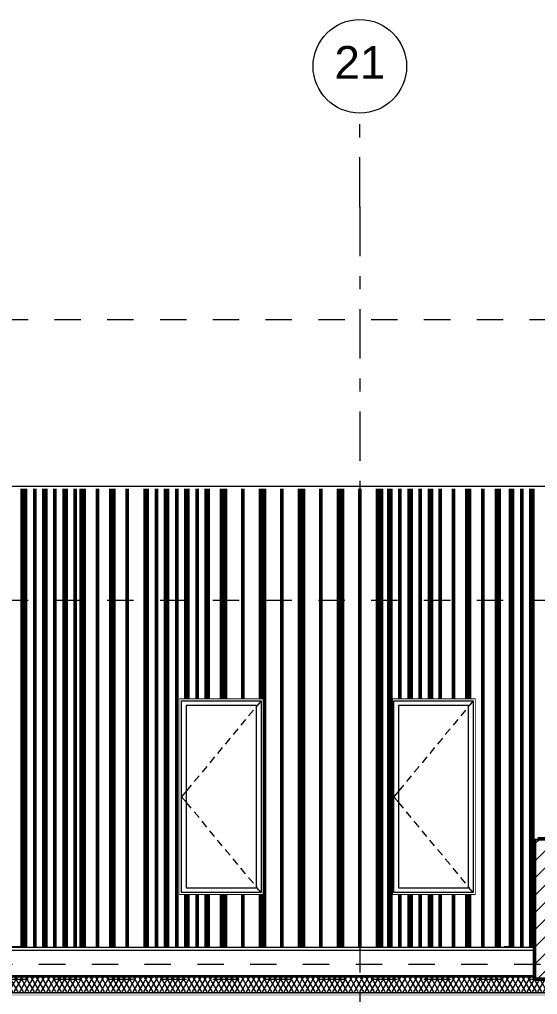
# Model space of a CAD drawing. Header units: millimetres. Extents: x -48147 to 1422273, y -494195 to 18123.
# Drawn here: x 1372145 to 1377685, y -477209 to -466790 of the extents above; entities that cross this region are included whole.
import ezdxf
from ezdxf.enums import TextEntityAlignment as Align

# ---------------------------------------------------------------- set-up
doc = ezdxf.new("R2010")
doc.units = ezdxf.units.MM
doc.header["$MEASUREMENT"] = 0
for name, pattern in [('Dashed', [2822.222233, 1411.111116, -1411.111116]), ('Double Dashed', [1093.611073, 529.166651, -211.666656, 141.111112, -211.666656]), ('Wipeout_Contour', [1000, 0, -1000])]:
    doc.linetypes.add(name, pattern=pattern)
for name, color, linetype, lineweight, true_color in [('0_Pen_No__105', 7, 'Continuous', 15, 0xa6a6a6), ('A-20-M_Roof_Accessory_Pen_No__168', 7, 'Continuous', 0, 0x5aaaf2), ('A-20-M_Roof_Accessory_Pen_No__29', 7, 'Continuous', 50, 0x2a2a2a), ('A-20-M_Roof_Pen_No__53', 7, 'Continuous', 35, 0x444444), ('New_A-15-MG_Structural_Grid_Phase_2_Pen_No__222', 7, 'Continuous', 13, 0x65af33), ('New_A-20-M_Roof_Pen_No__149', 7, 'Continuous', 0, 0x2a2a2a), ('New_A-20-M_Roof_Pen_No__81', 7, 'Continuous', 20, 0x6a6a6a)]:
    doc.layers.add(name, color=color, linetype=linetype, lineweight=lineweight, true_color=true_color)
for name, color, linetype in [('A-20-M_Roof', 7, 'Continuous'), ('A-20-M_Roof_Accessory', 7, 'Continuous'), ('A-95-M_Elevation Hatch', 7, 'Continuous'), ('New_A-15-MG_Structural_Grid_Phase_2', 7, 'Continuous'), ('New_A-20-M_Roof', 7, 'Continuous'), ('New_A-25-M_Wall_Ext', 7, 'Continuous'), ('New_ArchiCAD Windows', 7, 'Continuous')]:
    doc.layers.add(name, color=color, linetype=linetype)
for name, color, linetype, lineweight in [('A-20-M_Roof_Pen_No__85', 8, 'Continuous', 20), ('A-25-M_Wall_Int_Pen_No__101', 252, 'Continuous', 15), ('A-95-M_Elevation Hatch_Pen_No__22', 8, 'Continuous', 50), ('New_A-20-M_Roof_Pen_No__85', 8, 'Continuous', 20), ('New_A-25-M_Wall_Ext_Pen_No__87', 8, 'Continuous', 20), ('New_ArchiCAD Windows_Pen_No__101', 252, 'Continuous', 15), ('New_ArchiCAD Windows_Pen_No__3', 7, 'Continuous', 18), ('New_ArchiCAD Windows_Pen_No__87', 8, 'Continuous', 20)]:
    doc.layers.add(name, color=color, linetype=linetype, lineweight=lineweight)
doc.styles.add('GENERATED_STYLE_2', font='')
doc.styles.get('GENERATED_STYLE_2').set_extended_font_data('Swis721 BT')
pattern_1 = [(60, (1383917.507, -489195.03), (-43.30127, 25), []), (120, (1383917.507, -489195.03), (43.30127, 25), [])]
pattern_2 = [(90, (1383933.36, -489195.03), (-317, 0), []), (90, (1383917.5, -489195.03), (-317, 0), []), (90, (1383901.66, -489195.03), (-317, 0), []), (90, (1384076, -488940.03), (-158.5, 0), [])]
pattern_3 = [(90, (1383928.36, -489195.03), (-217, 0), []), (90, (1383917.5, -489195.03), (-217, 0), []), (90, (1383906.66, -489195.03), (-217, 0), []), (90, (1384026.01, -488940.03), (-108.5, 0), [])]

# ---------------------------------------------------------------- blocks, each defined once
blk = doc.blocks.new('Section Elem_271_2', base_point=(1383918, -489195))
at = {"layer": 'New_A-25-M_Wall_Ext_Pen_No__87', "linetype": 'Continuous'}
blk.add_line((1365581, -471778), (1383848, -471778), dxfattribs=at)
blk = doc.blocks.new('Section Elem_274_2', base_point=(1383918, -489195))
at = {"color": 254, "linetype": 'Wipeout_Contour', "lineweight": 0, "ltscale": 5814778.143675875}
blk.add_wipeout([(1373880, -474095), (1373855, -474095), (1373855, -476095), (1373880, -476095)], dxfattribs=at).dxf.layer = 'New_ArchiCAD Windows'
at = {"color": 254, "linetype": 'Wipeout_Contour', "lineweight": 0, "ltscale": 5818086.059796501}
blk.add_wipeout([(1374730, -476095), (1374755, -476095), (1374755, -474095), (1374730, -474095)], dxfattribs=at).dxf.layer = 'New_ArchiCAD Windows'
at = {"color": 254, "linetype": 'Wipeout_Contour', "lineweight": 0, "ltscale": 11630201.80498894}
blk.add_wipeout([(1374730, -474095), (1374755, -474095), (1374755, -474045), (1373855, -474045), (1373855, -474095), (1373880, -474095), (1373880, -474070), (1374730, -474070)], dxfattribs=at).dxf.layer = 'New_ArchiCAD Windows'
at = {"color": 254, "linetype": 'Wipeout_Contour', "lineweight": 0, "ltscale": 11635526.78720707}
blk.add_wipeout([(1374730, -476120), (1373880, -476120), (1373880, -476095), (1373855, -476095), (1373855, -476145), (1374755, -476145), (1374755, -476095), (1374730, -476095)], dxfattribs=at).dxf.layer = 'New_ArchiCAD Windows'
at = {"color": 254, "linetype": 'Wipeout_Contour', "lineweight": 0, "ltscale": 5814919.846282494}
blk.add_wipeout([(1373930, -476070), (1373930, -474120), (1373880, -474120), (1373880, -476070)], dxfattribs=at).dxf.layer = 'New_ArchiCAD Windows'
at = {"color": 254, "linetype": 'Wipeout_Contour', "lineweight": 0, "ltscale": 5817944.226761937}
blk.add_wipeout([(1374680, -474120), (1374680, -476070), (1374730, -476070), (1374730, -474120)], dxfattribs=at).dxf.layer = 'New_ArchiCAD Windows'
at = {"color": 254, "linetype": 'Wipeout_Contour', "lineweight": 0, "ltscale": 8722704.42294467}
blk.add_wipeout([(1374730, -474070), (1373880, -474070), (1373880, -474120), (1373930, -474120), (1374680, -474120), (1374730, -474120)], dxfattribs=at).dxf.layer = 'New_ArchiCAD Windows'
at = {"color": 254, "linetype": 'Wipeout_Contour', "lineweight": 0, "ltscale": 8726591.810265565}
blk.add_wipeout([(1373880, -476120), (1374730, -476120), (1374730, -476070), (1374680, -476070), (1373930, -476070), (1373880, -476070)], dxfattribs=at).dxf.layer = 'New_ArchiCAD Windows'
at = {"layer": 'New_ArchiCAD Windows_Pen_No__87', "linetype": 'Continuous'}
for p, q in [((1373855, -476145), (1373855, -474045)), ((1373855, -474045), (1374755, -474045)), ((1374755, -474045), (1374755, -476145)), ((1374755, -476145), (1373855, -476145))]:
    blk.add_line(p, q, dxfattribs=at)
at = {"color": 254, "linetype": 'Wipeout_Contour', "lineweight": 0, "ltscale": 5816432.033737171}
blk.add_wipeout([(1374680, -476070), (1374680, -474120), (1373930, -474120), (1373930, -476070)], dxfattribs=at).dxf.layer = 'New_ArchiCAD Windows'
at = {"layer": 'New_ArchiCAD Windows_Pen_No__101', "linetype": 'Continuous'}
for p, q in [((1373880, -474120), (1373880, -474070)), ((1373880, -474070), (1374730, -474070)), ((1373880, -476070), (1373880, -474120)), ((1373930, -474120), (1373930, -476070)), ((1374680, -474120), (1373930, -474120)), ((1374680, -476070), (1374680, -474120)), ((1374730, -474070), (1374730, -474120)), ((1374730, -474120), (1374730, -476070)), ((1373880, -476120), (1373880, -476070)), ((1373930, -476070), (1374680, -476070)), ((1374730, -476070), (1374730, -476120)), ((1374730, -476120), (1373880, -476120))]:
    blk.add_line(p, q, dxfattribs=at)
at = {"layer": 'New_ArchiCAD Windows_Pen_No__3', "linetype": 'Continuous'}
for p, q in [((1374730, -474070), (1374679, -474132)), ((1374647, -474170), (1374596, -474232)), ((1374564, -474270), (1374513, -474332)), ((1374481, -474370), (1374430, -474432)), ((1374398, -474470), (1374347, -474532)), ((1374315, -474570), (1374264, -474632)), ((1374232, -474670), (1374181, -474732)), ((1374149, -474771), (1374098, -474832)), ((1374066, -474871), (1374015, -474932)), ((1373931, -475033), (1373880, -475095)), ((1373983, -474971), (1373932, -475032)), ((1373931, -475157), (1373880, -475095)), ((1373983, -475219), (1373932, -475158)), ((1374066, -475319), (1374015, -475258)), ((1374149, -475420), (1374098, -475358)), ((1374232, -475520), (1374181, -475458)), ((1374315, -475620), (1374264, -475558)), ((1374398, -475720), (1374347, -475658)), ((1374481, -475820), (1374430, -475758)), ((1374564, -475920), (1374513, -475858)), ((1374647, -476020), (1374596, -475958)), ((1374730, -476120), (1374679, -476058))]:
    blk.add_line(p, q, dxfattribs=at)
blk = doc.blocks.new('Section Elem_275_2', base_point=(1383918, -489195))
at = {"color": 254, "linetype": 'Wipeout_Contour', "lineweight": 0, "ltscale": 5823358.689491105}
blk.add_wipeout([(1376149, -474095), (1376124, -474095), (1376124, -476095), (1376149, -476095)], dxfattribs=at).dxf.layer = 'New_ArchiCAD Windows'
at = {"color": 254, "linetype": 'Wipeout_Contour', "lineweight": 0, "ltscale": 5826667.187480023}
blk.add_wipeout([(1376999, -476095), (1377024, -476095), (1377024, -474095), (1376999, -474095)], dxfattribs=at).dxf.layer = 'New_ArchiCAD Windows'
at = {"color": 254, "linetype": 'Wipeout_Contour', "lineweight": 0, "ltscale": 11647367.40050605}
blk.add_wipeout([(1376999, -474095), (1377024, -474095), (1377024, -474045), (1376124, -474045), (1376124, -474095), (1376149, -474095), (1376149, -474070), (1376999, -474070)], dxfattribs=at).dxf.layer = 'New_ArchiCAD Windows'
at = {"color": 254, "linetype": 'Wipeout_Contour', "lineweight": 0, "ltscale": 11652684.53848255}
blk.add_wipeout([(1376999, -476120), (1376149, -476120), (1376149, -476095), (1376124, -476095), (1376124, -476145), (1377024, -476145), (1377024, -476095), (1376999, -476095)], dxfattribs=at).dxf.layer = 'New_ArchiCAD Windows'
at = {"color": 254, "linetype": 'Wipeout_Contour', "lineweight": 0, "ltscale": 5823500.417123068}
blk.add_wipeout([(1376199, -476070), (1376199, -474120), (1376149, -474120), (1376149, -476070)], dxfattribs=at).dxf.layer = 'New_ArchiCAD Windows'
at = {"color": 254, "linetype": 'Wipeout_Contour', "lineweight": 0, "ltscale": 5826525.329596332}
blk.add_wipeout([(1376949, -474120), (1376949, -476070), (1376999, -476070), (1376999, -474120)], dxfattribs=at).dxf.layer = 'New_ArchiCAD Windows'
at = {"color": 254, "linetype": 'Wipeout_Contour', "lineweight": 0, "ltscale": 8735578.54138646}
blk.add_wipeout([(1376999, -474070), (1376149, -474070), (1376149, -474120), (1376199, -474120), (1376949, -474120), (1376999, -474120)], dxfattribs=at).dxf.layer = 'New_ArchiCAD Windows'
at = {"color": 254, "linetype": 'Wipeout_Contour', "lineweight": 0, "ltscale": 8739460.202189535}
blk.add_wipeout([(1376149, -476120), (1376999, -476120), (1376999, -476070), (1376949, -476070), (1376199, -476070), (1376149, -476070)], dxfattribs=at).dxf.layer = 'New_ArchiCAD Windows'
at = {"layer": 'New_ArchiCAD Windows_Pen_No__87', "linetype": 'Continuous'}
for p, q in [((1376124, -474045), (1377024, -474045)), ((1376124, -476145), (1376124, -474045)), ((1377024, -474045), (1377024, -476145)), ((1377024, -476145), (1376124, -476145))]:
    blk.add_line(p, q, dxfattribs=at)
at = {"color": 254, "linetype": 'Wipeout_Contour', "lineweight": 0, "ltscale": 5825012.870587202}
blk.add_wipeout([(1376949, -476070), (1376949, -474120), (1376199, -474120), (1376199, -476070)], dxfattribs=at).dxf.layer = 'New_ArchiCAD Windows'
at = {"layer": 'New_ArchiCAD Windows_Pen_No__101', "linetype": 'Continuous'}
for p, q in [((1376149, -474120), (1376149, -474070)), ((1376149, -474070), (1376999, -474070)), ((1376149, -476070), (1376149, -474120)), ((1376199, -474120), (1376199, -476070)), ((1376949, -474120), (1376199, -474120)), ((1376949, -476070), (1376949, -474120)), ((1376999, -474070), (1376999, -474120)), ((1376999, -474120), (1376999, -476070)), ((1376149, -476120), (1376149, -476070)), ((1376199, -476070), (1376949, -476070)), ((1376999, -476070), (1376999, -476120)), ((1376999, -476120), (1376149, -476120))]:
    blk.add_line(p, q, dxfattribs=at)
at = {"layer": 'New_ArchiCAD Windows_Pen_No__3', "linetype": 'Continuous'}
for p, q in [((1376999, -474070), (1376948, -474132)), ((1376916, -474170), (1376865, -474232)), ((1376834, -474270), (1376782, -474332)), ((1376751, -474370), (1376699, -474432)), ((1376668, -474470), (1376616, -474532)), ((1376585, -474570), (1376533, -474632)), ((1376502, -474670), (1376451, -474732)), ((1376419, -474771), (1376368, -474832)), ((1376336, -474871), (1376285, -474932)), ((1376201, -475033), (1376149, -475095)), ((1376253, -474971), (1376202, -475032)), ((1376201, -475157), (1376149, -475095)), ((1376253, -475219), (1376202, -475158)), ((1376336, -475319), (1376285, -475258)), ((1376419, -475420), (1376368, -475358)), ((1376502, -475520), (1376451, -475458)), ((1376585, -475620), (1376533, -475558)), ((1376668, -475720), (1376616, -475658)), ((1376751, -475820), (1376699, -475758)), ((1376834, -475920), (1376782, -475858)), ((1376916, -476020), (1376865, -475958)), ((1376999, -476120), (1376948, -476058))]:
    blk.add_line(p, q, dxfattribs=at)
blk = doc.blocks.new('Section Elem_542_2', base_point=(1383918, -489195))
at = {"color": 254, "linetype": 'Wipeout_Contour', "lineweight": 0, "ltscale": 5855475.777853223}
blk.add_wipeout([(1405069, -477181), (1362715, -477181), (1362715, -477191), (1405069, -477191)], dxfattribs=at).dxf.layer = 'New_A-20-M_Roof'
at = {"layer": 'New_A-20-M_Roof_Pen_No__81', "linetype": 'Continuous', "lineweight": 0, "true_color": 0x353535}
blk.add_hatch(color=250, dxfattribs=at).paths.add_polyline_path([(1362715, -477191), (1362715, -477226), (1405069, -477226), (1405069, -477191)])
at = {"layer": 'New_A-20-M_Roof_Pen_No__85', "linetype": 'Continuous'}
h = blk.add_hatch(dxfattribs=at)
h.set_pattern_fill('Batt_Insulation_0002', color=256, style=0, pattern_type=2)
h.set_pattern_definition(pattern_1)
h.paths.add_polyline_path([(1405069, -477181), (1362715, -477181), (1362715, -477191), (1405069, -477191)])
at = {"layer": 'New_A-20-M_Roof_Pen_No__149', "linetype": 'Continuous'}
blk.add_line((1405069, -477191), (1362715, -477191), dxfattribs=at)
blk = doc.blocks.new('Section Elem_546_2', base_point=(1383918, -489195))
at = {"color": 254, "linetype": 'Wipeout_Contour', "lineweight": 0, "ltscale": 5798926.230734821}
blk.add_wipeout([(1364356, -476931), (1364355, -476931), (1371099, -477016), (1376270, -477015)], dxfattribs=at).dxf.layer = 'A-20-M_Roof'
at = {"color": 254, "linetype": 'Wipeout_Contour', "lineweight": 0, "ltscale": 11603626.74200773}
blk.add_wipeout([(1364963, -476916), (1376925, -477016), (1377655, -477016), (1377655, -476916), (1365757, -476916), (1365216, -476916), (1365216, -476916), (1364974, -476916)], dxfattribs=at).dxf.layer = 'A-20-M_Roof'
at = {"color": 254, "linetype": 'Wipeout_Contour', "lineweight": 0, "ltscale": 24598712.73410849}
blk.add_wipeout([(1364356, -476931), (1376270, -477015), (1376925, -477016), (1364963, -476916), (1364877, -476918), (1364877, -476924), (1364820, -476925), (1364813, -476925), (1364813, -476925), (1364720, -476924), (1364714, -476924), (1364710, -476924), (1364685, -476925), (1364679, -476925), (1364679, -476923), (1364602, -476925), (1364584, -476925)], dxfattribs=at).dxf.layer = 'A-20-M_Roof'
at = {"color": 254, "linetype": 'Wipeout_Contour', "lineweight": 0, "ltscale": 10201605.59982073}
blk.add_wipeout([(1371099, -477181), (1381778, -477181), (1381778, -476995), (1380604, -477016), (1376925, -477016), (1376270, -477015), (1371099, -477016)], dxfattribs=at).dxf.layer = 'A-20-M_Roof'
at = {"layer": 'A-20-M_Roof_Pen_No__85', "linetype": 'Continuous'}
h = blk.add_hatch(dxfattribs=at)
h.set_pattern_fill('Batt_Insulation_0002', color=256, style=0, pattern_type=2)
h.set_pattern_definition(pattern_1)
h.paths.add_polyline_path([(1371099, -477181), (1381778, -477181), (1381778, -476995), (1380604, -477016), (1376925, -477016), (1376270, -477015), (1371099, -477016)])
at = {"layer": 'A-20-M_Roof_Pen_No__53', "linetype": 'Continuous', "flags": 128}
blk.add_lwpolyline([(1381778, -476995), (1380604, -477016), (1376925, -477016), (1376270, -477015), (1371099, -477016)], dxfattribs=at)
blk = doc.blocks.new('Section Elem_565_2', base_point=(1383918, -489195))
at = {"color": 254, "linetype": 'Wipeout_Contour', "lineweight": 0, "ltscale": 5834269.78088546}
blk.add_wipeout([(1379563, -477045), (1379563, -475545), (1377655, -475545), (1377655, -477045)], dxfattribs=at).dxf.layer = 'A-20-M_Roof_Accessory'
at = {"layer": 'A-20-M_Roof_Accessory_Pen_No__168', "linetype": 'Continuous'}
h = blk.add_hatch(dxfattribs=at)
h.set_pattern_fill('Common_Brick_0002', color=256, style=0, pattern_type=2)
h.set_pattern_definition([(45, (1383917.51, -489195.03), (-91.9239, 91.9239), [])])
h.paths.add_polyline_path([(1379563, -477045), (1379563, -475545), (1377655, -475545), (1377655, -477045)])
at = {"layer": 'A-20-M_Roof_Accessory_Pen_No__29', "linetype": 'Continuous'}
for p, q in [((1377655, -475545), (1377655, -477045)), ((1379563, -475545), (1377655, -475545)), ((1379563, -475545), (1379563, -477045)), ((1377825, -477045), (1377655, -477045)), ((1377900, -477045), (1377825, -477045)), ((1379317, -477045), (1377900, -477045)), ((1379392, -477045), (1379317, -477045)), ((1379563, -477045), (1379392, -477045))]:
    blk.add_line(p, q, dxfattribs=at)
blk = doc.blocks.new('Standard grid marker[1]_2', base_point=(1375785, -467790))
at = {"layer": 'New_A-15-MG_Structural_Grid_Phase_2_Pen_No__222', "linetype": 'Double Dashed'}
for q in [(1375785, -467790), (1375785, -492195)]:
    blk.add_line((1375785, -468790), q, dxfattribs=at)
at = {"layer": 'New_A-15-MG_Structural_Grid_Phase_2_Pen_No__222', "linetype": 'Continuous'}
blk.add_circle((1375785, -467290), 500, dxfattribs=at)
at = {"layer": 'New_A-15-MG_Structural_Grid_Phase_2_Pen_No__222', "linetype": 'Double Dashed'}
blk.add_point((1375785, -468790), dxfattribs=at)
blk.add_point((1375785, -468790), dxfattribs=at)
at = {"layer": 'New_A-15-MG_Structural_Grid_Phase_2_Pen_No__222', "style": 'GENERATED_STYLE_2'}
for tag, p in [('AC_MarkerText_1_0', (1375785, -467249)), ('AC_MarkerText_1_1', (1375785, -493654))]:
    blk.add_attdef(tag, text='', height=350, rotation=360, dxfattribs=at).set_placement(p, align=Align.MIDDLE_CENTER)
blk = doc.blocks.new('S-26 Building Section_STORY_MARKER', base_point=(1383918, -489195))
at = {"layer": '0_Pen_No__105', "linetype": 'Dashed', "ltscale": 0.2}
for p, q in [((1358409, -469995), (1418411, -469995)), ((1358409, -472995), (1418411, -472995)), ((1358409, -477045), (1418411, -477045))]:
    blk.add_line(p, q, dxfattribs=at)

msp = doc.modelspace()

# ---------------------------------------------------------------- hatches: boundary and pattern name
at = {"layer": 'A-95-M_Elevation Hatch_Pen_No__22', "linetype": 'Continuous'}
h = msp.add_hatch(dxfattribs=at)
h.set_pattern_fill('cladding_vertical_1_0002', color=256, style=0, pattern_type=2)
h.set_pattern_definition(pattern_2)
h.paths.add_polyline_path([(1372182.8, -471804), (1372182.8, -476696.7), (1370893.4, -476696.7), (1370893.4, -471804)])
h.paths.add_polyline_path([(1370944.7, -476145), (1371844.7, -476145), (1371844.7, -474045), (1370944.7, -474045)], flags=0)

# ---------------------------------------------------------------- block references
at = {"layer": 'New_A-20-M_Roof'}
msp.add_blockref('Section Elem_542_2', (1383917.5, -489195), dxfattribs=at)
at = {"layer": 'New_A-25-M_Wall_Ext'}
msp.add_blockref('Section Elem_271_2', (1383917.5, -489195), dxfattribs=at)
at = {"layer": 'New_ArchiCAD Windows'}
for name in ['Section Elem_274_2', 'Section Elem_275_2']:
    msp.add_blockref(name, (1383917.5, -489195), dxfattribs=at)

# ---------------------------------------------------------------- next in the draw order: block references
at = {"layer": 'A-20-M_Roof'}
msp.add_blockref('Section Elem_546_2', (1383917.5, -489195), dxfattribs=at)

# ---------------------------------------------------------------- next in the draw order: block references
at = {"layer": 'A-20-M_Roof_Accessory'}
msp.add_blockref('Section Elem_565_2', (1383917.5, -489195), dxfattribs=at)
at = {"layer": 'New_A-15-MG_Structural_Grid_Phase_2', "color": 8, "linetype": 'Continuous', "lineweight": 15}
ref = msp.add_blockref('Standard grid marker[1]_2', (1375785.1, -467790.4), dxfattribs=at)
ref.add_attrib('AC_MarkerText_1', '21', dxfattribs={"layer": 'New_A-15-MG_Structural_Grid_Phase_2_Pen_No__222', "color": 85, "true_color": 0x65af33, "height": 350, "rotation": 360, "style": 'GENERATED_STYLE_2'}).set_placement((1375785.1, -467249.2), align=Align.MIDDLE_CENTER)

# ---------------------------------------------------------------- next in the draw order: linework, layer by layer
at = {"layer": 'A-25-M_Wall_Int_Pen_No__101', "linetype": 'Continuous'}
for p, q in [((1365216.2, -476696.7), (1377654.5, -476696.7)), ((1365216.2, -476702.7), (1377654.5, -476702.7)), ((1365216.2, -476734.7), (1377654.5, -476734.7))]:
    msp.add_line(p, q, dxfattribs=at)
at = {"layer": 'A-25-M_Wall_Int_Pen_No__101', "linetype": 'Dashed', "ltscale": 0.2}
msp.add_line((1362758.5, -476884.7), (1404533.4, -476884.7), dxfattribs=at)

# ---------------------------------------------------------------- next in the draw order: wipeouts: each hides what was drawn before it
at = {"color": 254, "linetype": 'Wipeout_Contour', "lineweight": 0, "ltscale": 5808411.923206162}
msp.add_wipeout([(1372764.8, -471804), (1372764.8, -476696.7), (1372182.8, -476696.7), (1372182.8, -471804)], dxfattribs=at).dxf.layer = 'A-95-M_Elevation Hatch'
at = {"color": 254, "linetype": 'Wipeout_Contour', "lineweight": 0, "ltscale": 11635468.06134247}
msp.add_wipeout([(1376038.2, -471804), (1376038.2, -476696.7), (1374191.5, -476696.7), (1374191.5, -476145), (1374754.9, -476145), (1374754.9, -474045), (1374191.5, -474045), (1374191.5, -471804)], dxfattribs=at).dxf.layer = 'A-95-M_Elevation Hatch'
at = {"color": 254, "linetype": 'Wipeout_Contour', "lineweight": 0, "ltscale": 11651396.89622865}
msp.add_wipeout([(1377326.4, -471804), (1377326.4, -476696.7), (1376625.4, -476696.7), (1376625.4, -476145), (1377024.5, -476145), (1377024.5, -474045), (1376625.4, -474045), (1376625.4, -471804)], dxfattribs=at).dxf.layer = 'A-95-M_Elevation Hatch'
at = {"color": 254, "linetype": 'Wipeout_Contour', "lineweight": 0, "ltscale": 8742379.656591596}
msp.add_wipeout([(1377685.2, -471804), (1377685.2, -475545), (1377654.5, -475545), (1377654.5, -476696.7), (1377378.7, -476696.7), (1377378.7, -471804)], dxfattribs=at).dxf.layer = 'A-95-M_Elevation Hatch'

# ---------------------------------------------------------------- next in the draw order: hatches: boundary and pattern name
at = {"layer": 'A-95-M_Elevation Hatch_Pen_No__22', "linetype": 'Continuous'}
h = msp.add_hatch(dxfattribs=at)
h.set_pattern_fill('cladding_vertical__0002', color=256, style=0, pattern_type=2)
h.set_pattern_definition(pattern_3)
h.paths.add_polyline_path([(1372764.8, -471804), (1372764.8, -476696.7), (1372182.8, -476696.7), (1372182.8, -471804)])
h = msp.add_hatch(dxfattribs=at)
h.set_pattern_fill('cladding_vertical2_0002', color=256, style=0, pattern_type=2)
h.set_pattern_definition([(90, (1383938.36, -489195.03), (-417, 0), []), (90, (1383917.5, -489195.03), (-417, 0), []), (90, (1383896.66, -489195.03), (-417, 0), []), (90, (1384126, -488940.03), (-208.5, 0), [])])
h.paths.add_polyline_path([(1376038.2, -471804), (1376038.2, -476696.7), (1374191.5, -476696.7), (1374191.5, -476145), (1374754.9, -476145), (1374754.9, -474045), (1374191.5, -474045), (1374191.5, -471804)])
h = msp.add_hatch(dxfattribs=at)
h.set_pattern_fill('cladding_vertical_1_0002', color=256, style=0, pattern_type=2)
h.set_pattern_definition(pattern_2)
h.paths.add_polyline_path([(1377326.4, -471804), (1377326.4, -476696.7), (1376625.4, -476696.7), (1376625.4, -476145), (1377024.5, -476145), (1377024.5, -474045), (1376625.4, -474045), (1376625.4, -471804)])
h = msp.add_hatch(dxfattribs=at)
h.set_pattern_fill('cladding_vertical__0002', color=256, style=0, pattern_type=2)
h.set_pattern_definition(pattern_3)
h.paths.add_polyline_path([(1377685.2, -471804), (1377685.2, -475545), (1377654.5, -475545), (1377654.5, -476696.7), (1377378.7, -476696.7), (1377378.7, -471804)])

# ---------------------------------------------------------------- next in the draw order: wipeouts: each hides what was drawn before it
at = {"color": 254, "linetype": 'Wipeout_Contour', "lineweight": 0, "ltscale": 11628838.09354455}
msp.add_wipeout([(1374191.5, -471804), (1374191.5, -474045), (1373854.9, -474045), (1373854.9, -476145), (1374191.5, -476145), (1374191.5, -476696.7), (1373432.6, -476696.7), (1373432.6, -471804)], dxfattribs=at).dxf.layer = 'A-95-M_Elevation Hatch'
at = {"color": 254, "linetype": 'Wipeout_Contour', "lineweight": 0, "ltscale": 11647258.42432105}
msp.add_wipeout([(1376625.4, -471804), (1376625.4, -474045), (1376124.5, -474045), (1376124.5, -476145), (1376625.4, -476145), (1376625.4, -476696.7), (1376038.2, -476696.7), (1376038.2, -471804)], dxfattribs=at).dxf.layer = 'A-95-M_Elevation Hatch'

# ---------------------------------------------------------------- next in the draw order: hatches: boundary and pattern name
at = {"layer": 'A-95-M_Elevation Hatch_Pen_No__22', "linetype": 'Continuous'}
h = msp.add_hatch(dxfattribs=at)
h.set_pattern_fill('cladding_vertical__0002', color=256, style=0, pattern_type=2)
h.set_pattern_definition(pattern_3)
h.paths.add_polyline_path([(1374191.5, -471804), (1374191.5, -474045), (1373854.9, -474045), (1373854.9, -476145), (1374191.5, -476145), (1374191.5, -476696.7), (1373432.6, -476696.7), (1373432.6, -471804)])
h = msp.add_hatch(dxfattribs=at)
h.set_pattern_fill('cladding_vertical__0002', color=256, style=0, pattern_type=2)
h.set_pattern_definition(pattern_3)
h.paths.add_polyline_path([(1376625.4, -471804), (1376625.4, -474045), (1376124.5, -474045), (1376124.5, -476145), (1376625.4, -476145), (1376625.4, -476696.7), (1376038.2, -476696.7), (1376038.2, -471804)])

# ---------------------------------------------------------------- next in the draw order: wipeouts: each hides what was drawn before it
at = {"color": 254, "linetype": 'Wipeout_Contour', "lineweight": 0, "ltscale": 5810774.422794327}
msp.add_wipeout([(1373432.6, -471804), (1373432.6, -476696.7), (1372764.8, -476696.7), (1372764.8, -471804)], dxfattribs=at).dxf.layer = 'A-95-M_Elevation Hatch'

# ---------------------------------------------------------------- next in the draw order: hatches: boundary and pattern name
at = {"layer": 'A-95-M_Elevation Hatch_Pen_No__22', "linetype": 'Continuous'}
h = msp.add_hatch(dxfattribs=at)
h.set_pattern_fill('cladding_vertical_1_0002', color=256, style=0, pattern_type=2)
h.set_pattern_definition(pattern_2)
h.paths.add_polyline_path([(1373432.6, -471804), (1373432.6, -476696.7), (1372764.8, -476696.7), (1372764.8, -471804)])

# ---------------------------------------------------------------- next in the draw order: block references
at = {"linetype": 'Continuous', "lineweight": 0}
msp.add_blockref('S-26 Building Section_STORY_MARKER', (1383917.5, -489195), dxfattribs=at)

doc.saveas('drawing.dxf')
